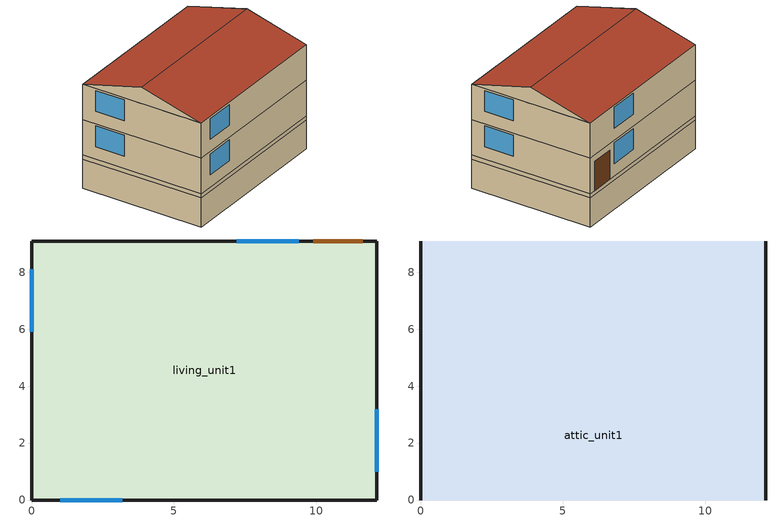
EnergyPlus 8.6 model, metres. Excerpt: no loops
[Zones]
living_unit1
 floor adiabatic (Interior Floor): 0,0 0,9.1 12.13,9.1 12.13,0 z2.9
 floor to living_unit1 (Interior Floor): 0,0 0,9.1 12.13,9.1 12.13,0 z0.3
 floor ground (Exterior Floor): 0,0 0,9.1 12.13,9.1 12.13,0 z-2.13
 wall outside (Exterior Wall): 0,0 12.13,0 12.13,9.1 0,9.1 0,0 z0.3:2.9; 0,0 12.13,0 12.13,9.1 0,9.1 0,0 z2.9:5.49
 wall outside (Basement Wall): 0,0 12.13,0 12.13,9.1 0,9.1 0,0 z0:0.3
 wall ground (Basement Wall): 0,0 12.13,0 12.13,9.1 0,9.1 0,0 z-2.13:0
 window (Exterior Window): 1,0 3.19,0 / 9.39,9.1 7.2,9.1 / 12.13,1 12.13,3.19 / 0,8.1 0,5.91 z1.22:2.74; 1,0 3.19,0 / 9.39,9.1 7.2,9.1 / 12.13,1 12.13,3.19 / 0,8.1 0,5.91 z3.81:5.34
 door (Exterior Door): 11.63,9.1 9.89,9.1 z0.3:2.44
 ceiling to attic_unit1 (Interior Ceiling): 0,0 12.13,0 12.13,9.1 0,9.1 z5.49
attic_unit1
 wall outside (Gable_end): 12.13,0,5.49 12.13,9.1,5.49 12.13,4.55,6.7; 0,9.1,5.49 0,0,5.49 0,4.55,6.7
 roof outside (Exterior Roof): 0,0,5.49 12.13,0,5.49 12.13,4.55,6.7 0,4.55,6.7; 12.13,9.1,5.49 0,9.1,5.49 0,4.55,6.7 12.13,4.55,6.7
[Building]
SF+CZ3CWH+USA_CA_San.Francisco.Intl.AP.724940+gasfurnace+heatedbsmt+IECC_2018: North Axis {deg}=0; Terrain=Suburbs; Loads Convergence Tolerance Value=0.04; Temperature Convergence Tolerance Value {deltaC}=0.4; Solar Distribution=FullExterior; Maximum Number of Warmup Days=25; Minimum Number of Warmup Days=6
[Site:WaterMainsTemperature]
Calculation method=Correlation; Annual average outdoor air temperature {C}=13.7833; Maximum difference in monthly average outdoor air temperatures {C}=7.1
[Site:Location]
Site:Location=San Francisco Intl Ap_CA_USA Design_Conditions; Latitude {N+ S-}=37.62; Longitude {W- E+}=-122.4; Time Zone Relative to GMT {GMT+/-}=-8; Elevation {m}=2
[SizingPeriod:DesignDay] Day of Month=21; Dry-Bulb Temperature Range Modifier Type=DefaultMultipliers; Humidity Condition Type=Wetbulb; Barometric Pressure {Pa}=101301; Rain {Yes/No}=No; Snow on ground {Yes/No}=No; Daylight Savings Time Indicator=No
Name | Month | Day Type | Maximum Dry-Bulb Temperature {C} | Daily Dry-Bulb Temperature Range {C} | Wetbulb at Maximum Dry-Bulb {C} | Wind Speed {m/s} design conditions vs. traditional 6.71 m/s (15 mph) | Wind Direction {Degrees; N=0, S=180} | Solar Model Indicator | Clearness {0.0 to 1.1} | Wind Speed {m/s} design conditions vs. traditional 3.35 m/s (7mph) | ASHRAE Clear Sky Optical Depth for Beam Irradiance (taub) | ASHRAE Clear Sky Optical Depth for Diffuse Irradiance (taud)
San Francisco Intl Ap Ann Htg 99.6% Condns DB | 1 | WinterDesignDay | 3.8 | 0 | 3.8 | 2.2 | 150 | ASHRAEClearSky | 0
San Francisco Intl Ap Ann Clg .4% Condns DB=>MWB | 8 | SummerDesignDay | 28.3 | 8.5 | 17.2 |  | 310 | ASHRAETau |  | 5.9 | 0.365 | 2.435
[Material]
Name | Roughness | Thickness {m} | Conductivity {W/m-K} | Density {kg/m3} | Specific Heat {J/kg-K} | Solar Absorptance | Specific Heat {J/kg-K} # VM: Kept sp.heat same as cement_stucco due to lack of data | Thermal Absorptance | Visible Absorptance | Thickness {m}			# back calculating to yield reqd. U
sheathing_consol_layer | Rough | 0.0127 | 0.0940184 | 685.008 | 1172.332
ceil_consol_layer | Rough | 0.340392 | 0.0617176 | 41.9286 | 776.251
floor_consol_layer | Rough | 0.1397 | 0.0491039 | 55.074 | 916.9311
bsmtwall_consol_layer | Rough | 0.0889 | 0.0579573 | 120.801 | 1036.26
wall_consol_layer | Rough | 0.1397 | 0.057165 | 120.801 | 1036.26
Asphalt_shingle | MediumRough | 0.00633985 | 0.08186 | 1121.29 | 1255.2 | 0.75
cement_stucco | MediumSmooth | 0.01905 | 0.721 | 1865.58 | 878.64
syn_stucco | MediumSmooth | 0.003048 | 8.65E-02 | 400 |  |  | 878.64
Drywall_1/2in | MediumSmooth | 0.0127 | 0.16009 | 800.923 | 1087.84
OSB_5/8in | MediumSmooth | 0.015875 | 0.1163 | 544.627 | 1213.36
OSB_7/16in | MediumSmooth | 0.0111125 | 0.1163 | 544.627 | 1213.36
Plywood_3/4in | Rough | 0.01905 | 0.115458 | 544.68 | 674.54 | 0.7 |  | 0.9 | 0.7
Carpet_n_pad | MediumSmooth | 0.0254001 | 0.0601314 | 32.0369 | 836.8 | 0.7 |  | 0.9 | 0.7
OSB_1/2in | MediumSmooth | 0.0127 | 0.1163 | 544.627 | 1213.36 | 0.7 |  | 0.9 | 0.7
door_const | Smooth |  | 0.0720096 | 512.64 | 767.58 |  |  |  |  | 0.0396277
Std Wood 6inch | MediumSmooth | 0.15 | 0.12 | 540 | 1210 | 0.7 |  | 0.9 | 0.7
[Construction]
Exterior Wall: syn_stucco, sheathing_consol_layer, OSB_7/16in, wall_consol_layer, Drywall_1/2in
InteriorFurnishings: Std Wood 6inch
Exterior Floor: floor_consol_layer, Plywood_3/4in, Carpet_n_pad
Interior Floor: Plywood_3/4in, Carpet_n_pad
Interior Ceiling: ceil_consol_layer, Drywall_1/2in
Exterior Roof: Asphalt_shingle, OSB_1/2in
Exterior Window: Glass
Exterior Door: door_const
Gable_end: cement_stucco, Bldg_paper_felt, OSB_5/8in, Air_4_in_vert, Drywall_1/2in
window_w_blinds: Glass, int_blind
Basement Wall: Plywood_3/4in, bsmtwall_consol_layer, Plywood_3/4in
[Material:NoMass]
Bldg_paper_felt: Roughness=Smooth; Thermal Resistance {m2-K/W}=0.0105666
[Material:AirGap]
Air_4_in_vert: Thermal Resistance {m2-K/W}=0.158499
[WindowMaterial:SimpleGlazingSystem]
Glass: 1.817152, 0.216875, 0.88
[WindowMaterial:Blind]
int_blind: Slat Orientation=Horizontal; Slat Width {m}=0.025; Slat Separation {m}=0.01875; Slat Thickness {m}=0.001; Slat Angle {deg}=45; Slat Conductivity {W/m-K}=221; Slat Beam Solar Transmittance=0; Front Side Slat Beam Solar Reflectance=0.5; Back Side Slat Beam Solar Reflectance=0.5; Slat Diffuse Solar Transmittance=0; Front Side Slat Diffuse Solar Reflectance=0.5; Back Side Slat Diffuse Solar Reflectance=0.5; Slat Beam Visible Transmittance=0; Front Side Slat Beam Visible Reflectance=0.5; Back Side Slat Beam Visible Reflectance=0.5; Slat Diffuse Visible Transmittance=0; Front Side Slat Diffuse Visible Reflectance=0.5; Back Side Slat Diffuse Visible Reflectance=0.5; Slat Infrared Hemispherical Transmittance=0; Front Side Slat Infrared Hemispherical Emissivity=0.9; Back Side Slat Infrared Hemispherical Emissivity=0.9; Blind to Glass Distance {m}=0.05; Blind Top Opening Multiplier=0.5; Blind Bottom Opening Multiplier=0.5; Blind Left Side Opening Multiplier=0.5; Blind Right Side Opening Multiplier=0.5
[WindowProperty:ShadingControl]
Shades: Shading Type=InteriorBlind; Construction with Shading=window_w_blinds; Shading Control Type=OnIfScheduleAllows; Schedule=shading_2012iecc; Shading Control Is Scheduled=Yes; Glare Control Is Active=No
[Zone] Multiplier=1
living_unit1; attic_unit1
[InternalMass]
Internalmass_unit1: Construction=InteriorFurnishings; Zone=living_unit1; Surface Area {m2}=9.89591
[Shading:Overhang] Height from window/door=0; Tilt angle from window/door=90; Left extension from window/door width=0; Right extension from window/door width=0; Depth=0.0152439
Name | Window or door
Overhang_sdr_1.unit1 | Window_sdr_1.unit1
Overhang_sdr_2.unit1 | Window_sdr_2.unit1
[GroundHeatTransfer:Control]
gtp_control: Run Basement Preprocessor=yes; Run Slab Preprocessor=no
[GroundHeatTransfer:Slab:Materials]
NMAT: Number of materials=2; ALBEDO: Surface Albedo: No Snow=0.16; ALBEDO: Surface Albedo: Snow=0.4; EPSLW: Surface Emissivity: No Snow=0.9; EPSLW: Surface Emissivity: Snow=0.9; Z0: Surface Roughness: No Snow=0.75; Z0: Surface Roughness: Snow=0.05; HIN: Indoor HConv: Downward Flow {W/m2-K}=6; HIN: Indoor HConv: Upward {W/m2-K}=9
[GroundHeatTransfer:Slab:MatlProps]
RHO: Slab Material density {kg/m3}=2300; RHO: Soil Density {kg/m3}=1200; CP: Slab CP {J/kg-K}=650; CP: Soil CP {J/kg-K}=1200; TCON: Slab k {W/m-K}=0.9; TCON: Soil k {W/m-K}=1
[GroundHeatTransfer:Slab:BoundConds]
EVTR: Is surface evapotranspiration modeled=FALSE; FIXBC: is the lower boundary at a fixed temperature=TRUE; TDEEPin {C}=10; USRHflag: Is the ground surface h specified by the user?=FALSE
[GroundHeatTransfer:Slab:BldgProps]
IYRS: Number of years to iterate=10; Shape: Slab shape=0; HBLDG: Building height {m}=4; TIN1: January Indoor Average temperature set point {C}=22.22; TIN2: February Indoor Average temperature set point {C}=22.22; TIN3: March Indoor Average temperature set point {C}=22.22; TIN4: April Indoor Average temperature set point {C}=22.22; TIN5: May Indoor Average temperature set point {C}=22.22; TIN6: June Indoor Average temperature set point {C}=23.88; TIN7: July Indoor Average temperature set point {C}=23.88; TIN8: August Indoor Average temperature set point {C}=23.88; TIN9: September Indoor Average temperature set point {C}=23.88; TIN10: October Indoor Average temperature set point {C}=22.22; TIN11: NovemberIndoor Average temperature set point {C}=22.22; TIN12: December Indoor Average temperature set point {C}=22.22; TINAmp: Daily Indoor sine wave variation amplitude {deltaC}=0; ConvTol: Convergence Tolerance=0.1
[GroundHeatTransfer:Slab:Insulation]
RINS: R value of under slab insulation {m2-K/W}=0; DINS: Width of strip of under slab insulation {m}=0; RVINS: R value of vertical insulation {m2-K/W}=0; ZVINS: Depth of vertical insulation {m}=1.5; IVINS: Flag: Is there vertical insulation=0
[GroundHeatTransfer:Slab:EquivalentSlab]
APRatio: The area to perimeter ratio for this slab {m}=2.59948; SLABDEPTH: Thickness of slab on grade {m}=0.1; CLEARANCE: Distance from edge of slab to domain edge {m}=15; ZCLEARANCE: Distance from bottom of slab to domain bottom {m}=15
[GroundHeatTransfer:Basement:SimParameters]
F: Multiplier for the ADI solution:=0.1; IYRS: Maximum number of yearly iterations:=15
[GroundHeatTransfer:Basement:MatlProps]
NMAT: Number of materials in this domain=6; Density for Foundation Wall {kg/m3}=2243; density for Floor Slab {kg/m3}=2243; density for Ceiling {kg/m3}=311; density for Soil {kg/m3}=1500; density for Gravel {kg/m3}=2000; density for Wood {kg/m3}=449; Specific heat for foundation wall {J/kg-K}=880; Specific heat for floor slab {J/kg-K}=880; Specific heat for ceiling {J/kg-K}=1530; Specific heat for soil {J/kg-K}=840; Specific heat for gravel {J/kg-K}=720; Specific heat for wood {J/kg-K}=1530; Thermal conductivity for foundation wall {W/m-K}=1.4; Thermal conductivity for floor slab {W/m-K}=1.4; Thermal conductivity for ceiling {W/m-K}=0.09; thermal conductivity for soil {W/m-K}=1.1; thermal conductivity for gravel {W/m-K}=1.9; thermal conductivity for wood {W/m-K}=0.12
[GroundHeatTransfer:Basement:Insulation]
REXT: R Value of any exterior insulation {m2-K/W} # Rvalue has to be > 0=2.2893; INSFULL: Flag: Is the wall fully insulated?=True
[GroundHeatTransfer:Basement:SurfaceProps]
ALBEDO: Surface albedo for No snow conditions=0.16; ALBEDO: Surface albedo for snow conditions=0.4; EPSLN: Surface emissivity No Snow=0.94; EPSLN: Surface emissivity with Snow=0.86; VEGHT: Surface roughness No snow conditions {cm}=6; VEGHT: Surface roughness Snow conditions {cm}=0.25; PET: Flag, Potential evapotranspiration on?=False
[GroundHeatTransfer:Basement:BldgData]
DWALL: Wall thickness {m}=0.2; DSLAB: Floor slab thickness {m}=0.243828; DGRAVXY: Width of gravel pit beside basement wall {m}=0.3; DGRAVZN: Gravel depth extending above the floor slab {m}=0.2; DGRAVZP: Gravel depth below the floor slab {m}=0.1
[GroundHeatTransfer:Basement:Interior]
COND: Flag: Is the basement conditioned?=True; HIN: Downward convection only heat transfer coefficient {W/m2-K}=0.92; HIN: Upward convection only heat transfer coefficient {W/m2-K}=4.04; HIN: Horizontal convection only heat transfer coefficient {W/m2-K}=3.08; HIN: Downward combined (convection and radiation) heat transfer coefficient {W/m2-K}=6.13; HIN: Upward combined (convection and radiation) heat transfer coefficient {W/m2-K}=9.26; HIN: Horizontal combined (convection and radiation) heat transfer coefficient {W/m2-K}=8.29
[GroundHeatTransfer:Basement:ComBldg]
January average temperature {C}=21; February average temperature {C}=21; March average temperature {C}=21; April average temperature {C}=21; May average temperature {C}=24; June average temperature {C}=24; July average temperature {C}=24; August average temperature {C}=24; September average temperature {C}=24; October average temperature {C}=24; November average temperature {C}=21; December average temperature {C}=21; Daily variation sine wave amplitude {deltaC}=21
[GroundHeatTransfer:Basement:EquivSlab]
APRatio: The area to perimeter ratio for this slab {m}=2.59948; EquivSizing: Flag=True
[GroundHeatTransfer:Basement:EquivAutoGrid]
CLEARANCE: Distance from outside of wall to edge of 3-D ground domain {m}=15; SlabDepth: Thickness of the floor slab {m}=0.1; BaseDepth: Depth of the basement wall below grade {m}=1.21914
[ElectricEquipment]
dishwasher1: living_unit1, DishWasher, EquipmentLevel, 65.6988, , , 0.15, 0.6, 0.25, dishwasher
refrigerator1: living_unit1, Refrigerator, EquipmentLevel, 91.0576, , , 0, 1, 0, refrigerator
clotheswasher1: living_unit1, ClothesWasher, EquipmentLevel, 28.4784, , , 0, 0.8, 0.2, clotheswasher
gas_dryer1: living_unit1, ClothesDryer, EquipmentLevel, 19.4182, , , 0, 1, 0, gas_dryer
gas_range1: living_unit1, CookingRange, EquipmentLevel, 0, , , 0, 1, 0, gas_range
television1: living_unit1, InteriorLighting, EquipmentLevel, 0, , , 0, 1, 0, television
gas_mels1: living_unit1, MiscPlugLoad, EquipmentLevel, 507.15, , , 0.06, 0.69, 0.25, gas_mels
IECC_Adj1: living_unit1, MiscPlugLoad, Watts/Area, 2.28876, 0.062439, 0.411909, 0.251045
[GasEquipment]
gas_dryer1: living_unit1, ClothesDryer, EquipmentLevel, 395.596, , , 0.05, 0.1, 0.85, , gas_dryer
gas_range1: living_unit1, CookingRange, EquipmentLevel, 540.941, , , 0.06, 0.69, 0.25, , gas_range
gas_mels1: living_unit1, MiscPlugLoad, EquipmentLevel, 61.1255, , , 0.06, 0.69, 0.25, , gas_mels
[AvailabilityManager:Scheduled]
System availability: Schedule=always_avail
[ZoneInfiltration:EffectiveLeakageArea] Schedule=always_avail; Stack Coefficient=0.00029; Wind Coefficient=0.000231
Name | Zone | Effective Air Leakage Area {cm2} | Effective Air Leakage Area {cm2}	# 1/300 for ceiling area converted to sq. cm
Living_ShermanGrimsrud_unit1 | living_unit1 | 357.403
AtticVent_unit1 | attic_unit1 |  | 370
[ZoneVentilation:DesignFlowRate]
Ventilation_unit1: Zone=living_unit1; Schedule=always_avail; Design Flow Rate Calculation Method=Flow/Zone; Design Flow Rate {m3/s}=0.0283168; Ventilation Type=Exhaust; Fan Pressure Rise {Pa}=0; Fan Total Efficiency		# Fan consumption added during post-processing @ 2.8 cfm/W=1; Constant Term Coefficient=1; Temperature Term Coefficient=0; Velocity Term Coefficient=0; Velocity Squared Term Coefficient=0; Minimum Indoor Temperature {C}=-100; Maximum Indoor Temperature {C}=100; Delta Temperature {deltaC}=-100; Minimum Outdoor Temperature {C}=-100; Maximum Outdoor Temperature {C}=100; Maximum Wind Speed {m/s}=40
[People]
people_unit1: Zone or ZoneList=living_unit1; Number of People Schedule=Occupancy; Number of People Calculation Method=People; Number of People=3; Fraction Radiant=0; Sensible Heat Fraction=autocalculate; Activity Level Schedule=activity_sch; Enable ASHRAE 55 Comfort Warnings=No; Mean Radiant Temperature Calculation Type=ZoneAveraged
[Lights] Zone or ZoneList=living_unit1; Schedule=InteriorLightingHE; Design Level Calculation Method=Watts/Area; Return Air Fraction=0; Fraction Radiant=0.6; Fraction Visible=0.2; Fraction Replaceable=0
Name | Watts per Zone Floor Area {W/m2} | Watts per Zone Floor Area {W/m2} # From NREL's Seattle benchmark assumption 153 W for a 2160 ft2 building
Living Hardwired Lighting1 | 1.15189
Living Plug-in Lighting1 |  | 0.478468
[Exterior:Lights]
Name | Schedule | Design Level {W}
Exterior-Lights_unit1 | ExteriorLighting | 47.3411
Garage-Lights_unit1 | InteriorLightingHE | 7.84187
[Schedule:Compact]
activity_sch: Through: 12/31, For: AllDays, Until: 24:00, 117.28
shading_2012iecc: Through: 12/31, For: AllDays, Until 24:00, 0
always_avail: Through: 12/31, For: AllDays, Until: 24:00, 1
[Schedule:Day:Hourly]
OccupancyDay: 1, 1, 1, 1, 1, 1, 1, 0.8831, 0.40861, 0.24189, 0.24189, 0.24189, 0.24189, 0.24189, 0.24189, 0.24189, 0.29498, 0.5531, 0.89693, 0.89693, 0.89693, 1, 1, 1
LightingDay: 0.0625, 0.0625, 0.0625, 0.0625, 0.1875, 0.390625, 0.4375, 0.390625, 0.171875, 0.117188, 0.117188, 0.117188, 0.117188, 0.117188, 0.117188, 0.203125, 0.4375, 0.609375, 0.820312, 0.984375, 1, 0.6875, 0.382812, 0.15625
ExteriorLightingDay: 1, 1, 1, 1, 1, 1, 0, 0, 0, 0, 0, 0, 0, 0, 0, 0, 0, 0, 1, 1, 1, 1, 1, 1
LightingDay_EELighting: 0.06875, 0.06875, 0.06875, 0.06875, 0.20625, 0.429688, 0.48125, 0.429688, 0.189062, 0.128906, 0.128906, 0.128906, 0.128906, 0.128906, 0.128906, 0.223438, 0.48125, 0.670312, 0.902344, 1, 1, 0.75625, 0.421094, 0.171875
RefrigeratorDay: 0.8, 0.782696, 0.765594, 0.742857, 0.731388, 0.731388, 0.75996, 0.8, 0.817103, 0.828571, 0.8, 0.8, 0.839839, 0.839839, 0.828571, 0.839839, 0.885714, 0.971429, 1, 0.971429, 0.942857, 0.925553, 0.885714, 0.828571
MiscPlugLoadDay: 0.60749, 0.559339, 0.552853, 0.545071, 0.524481, 0.585279, 0.676232, 0.718547, 0.60749, 0.517023, 0.529183, 0.529345, 0.520428, 0.538424, 0.568742, 0.600357, 0.710117, 0.862678, 0.936608, 0.966764, 1, 0.976654, 0.845169, 0.734436
CookingRangeDay: 0.0471585, 0.0471585, 0.0235459, 0.0235459, 0.0471585, 0.0707044, 0.165088, 0.283018, 0.306564, 0.320771, 0.283018, 0.330176, 0.377335, 0.306564, 0.292423, 0.377335, 0.613194, 1, 0.778348, 0.400947, 0.235859, 0.165088, 0.103722, 0.0707044
DishwasherWeekday: 0.115858, 0.0514759, 0.0385692, 0.0257379, 0.0257379, 0.0772138, 0.154503, 0.231792, 0.437922, 0.489398, 0.425016, 0.360633, 0.309082, 0.347726, 0.283344, 0.270437, 0.283344, 0.373464, 0.656883, 0.8372, 0.682621, 0.502305, 0.33482, 0.231792
DishwasherWeekend: 0.124134, 0.0551527, 0.0413241, 0.0275764, 0.0275764, 0.0827291, 0.165539, 0.248349, 0.469202, 0.524355, 0.455374, 0.386393, 0.331159, 0.372564, 0.303583, 0.289754, 0.303583, 0.40014, 0.703804, 0.897, 0.73138, 0.538184, 0.358735, 0.248349
DishwasherVacation; ClothesWasherVacation; ClothesDryerVacation: 0, 0, 0, 0, 0, 0, 0, 0, 0, 0, 0, 0, 0, 0, 0, 0, 0, 0, 0, 0, 0, 0, 0, 0
ClothesWasherWeekday: 0.0796475, 0.0637009, 0.0318078, 0.0318078, 0.0637009, 0.095594, 0.191188, 0.414354, 0.621574, 0.7332, 0.717253, 0.637521, 0.573735, 0.510034, 0.446247, 0.414354, 0.430301, 0.414354, 0.414354, 0.414354, 0.414354, 0.398408, 0.270921, 0.143434
ClothesWasherWeekend: 0.097441, 0.077932, 0.0389138, 0.0389138, 0.077932, 0.11695, 0.2339, 0.506923, 0.760436, 0.897, 0.877491, 0.779946, 0.701909, 0.623977, 0.545941, 0.506923, 0.526432, 0.506923, 0.506923, 0.506923, 0.506923, 0.487414, 0.331446, 0.175477
ClothesDryerWeekday: 0.0996819, 0.0598091, 0.0398727, 0.0199364, 0.0398727, 0.0598091, 0.159491, 0.318982, 0.486427, 0.685791, 0.785473, 0.817391, 0.7456, 0.677837, 0.610073, 0.578155, 0.558218, 0.546236, 0.518346, 0.510391, 0.5263, 0.546236, 0.4386, 0.239236
ClothesDryerWeekend: 0.121951, 0.0731707, 0.0487805, 0.0243902, 0.0487805, 0.0731707, 0.195122, 0.390244, 0.595097, 0.839, 0.960951, 1, 0.91217, 0.829268, 0.746366, 0.707317, 0.682927, 0.668268, 0.634146, 0.624415, 0.643878, 0.668268, 0.536585, 0.292683
[Schedule:Week:Compact]
RefrigeratorWeek: For: AllDays, RefrigeratorDay
MiscPlugLoadWeek: For: AllDays, MiscPlugLoadDay
CookingRangeWeek: For: AllDays, CookingRangeDay
DishwasherWeek: For: Weekdays, DishwasherWeekday, For: CustomDay1, DishwasherVacation, For: AllOtherDays, DishwasherWeekend
ClothesWasherWeek: For: Weekdays, ClothesWasherWeekday, For: CustomDay1, ClothesWasherVacation, For: AllOtherDays, ClothesWasherWeekend
ClothesDryerWeek: For: Weekdays, ClothesDryerWeekday, For: CustomDay1, ClothesDryerVacation, For: AllOtherDays, ClothesDryerWeekend
OccupancyWeek: AllDays, OccupancyDay
LightingProfileWeek: For: AllDays, LightingDay
LightingProfileWeek_EELighting: For: AllDays, LightingDay_EELighting
ExteriorLightingProfileWeek: For: AllDays, ExteriorLightingDay
[Schedule:Year]
Occupancy: OccupancyWeek, 1, 1, 12, 31
InteriorLighting: LightingProfileWeek, 1, 1, 12, 31
InteriorLightingHE: LightingProfileWeek_EELighting, 1, 1, 12, 31
ExteriorLighting: ExteriorLightingProfileWeek, 1, 1, 12, 31
Refrigerator: RefrigeratorWeek, 1, 1, 12, 31
MiscPlugLoad: MiscPlugLoadWeek, 1, 1, 12, 31
CookingRange: CookingRangeWeek, 1, 1, 12, 31
Dishwasher: DishwasherWeek, 1, 1, 12, 31
ClothesWasher: ClothesWasherWeek, 1, 1, 12, 31
ClothesDryer: ClothesDryerWeek, 1, 1, 12, 31
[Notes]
$Id: eplus.res.template,v 1.15 2019/02/07 17:10:57 d3a061 Exp d3a061 $
$Log: eplus.res.template,v $
Added defaults for duct R-values.  Added a code default (taken from
consolidated.materials.template) and a moisture_regime default (from
the same place).
Added default settings for wwr.  Fixed problem that was using the
'system' parm where it should have used 'hvac_type'; also added
missing setting of hvac_type to 'heatpump' where appropriate.
Fixed bug in how r_crawlwall and r_bsmtwall were being defaulted.
Beefed up screening of tropical_designation as applied to singe-family
homes (was accidentally including singlewide manufactured homes in
the check).
Added the $TEMPLATE_PATH variable to simplify the process() calls.
Fairly extensive cleanup and refactoring to make make the template work with
the "canonical" index variables and other such things, including making
cfm25 a valid input that is coordinated with leakage_ratio.
Changed hard-coded shower_gpm, sink_gpm, and bath_gpm variables to changeable
parameters with defaults.
Fixed big that was setting $humidity_designation and/or $tropical_designation to
undef instead of ''.  Added the $ach25 parameter as a better alternative to the
$leakage_ratio that had been used in the past (the latter, if given, still has
precedence over the former).  Added calls to generate a globals_report.  And af
few cleanups of code.
Added kludges to allow more consistent parm column names for climate zones, moisture
regimes, and humidity/tropical designations.  Put in a check to bomb if the user
specifies any specific LED components to the lighting (needs to be enhanced to properly
accommodate LEDs, but...later).  Fixed default value of $ua.
Added/clarified comments on the $max_supply calcs.
Fixed a bunch of typos that were introduced when the setdef() calls were
inserted in place of ||=.  Also added in 2018 IECC default lighting fractions
